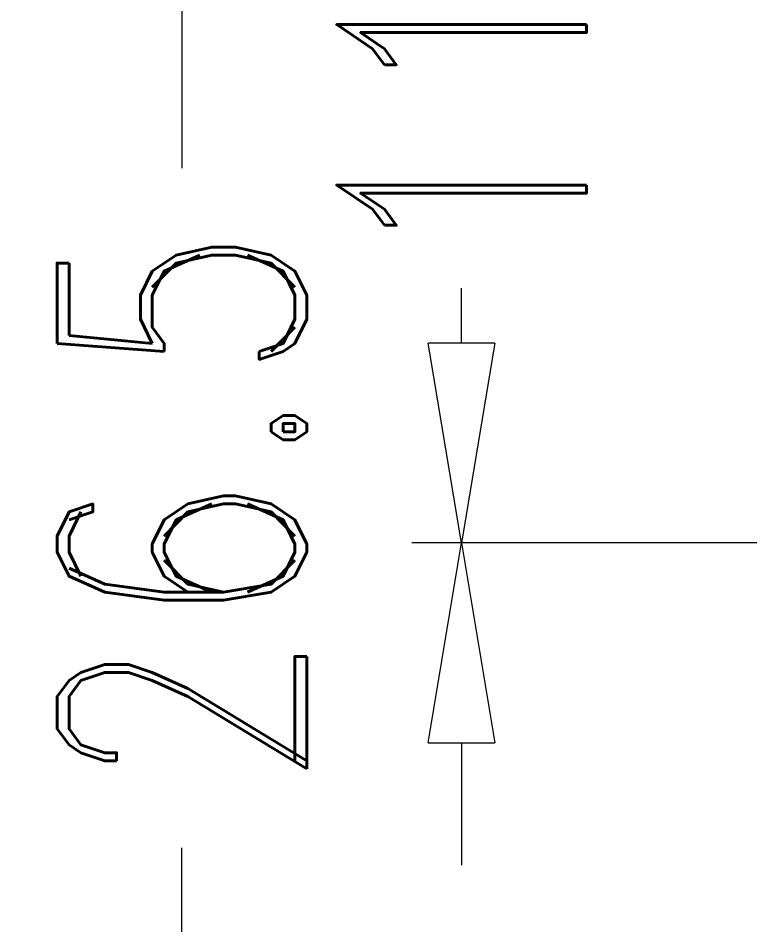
# Model space of a CAD drawing. Header units: millimetres. Extents: x 6083 to 6448, y 1315 to 1569.
# Drawn here: x 6324.21 to 6331.53, y 1538.67 to 1547.75 of the extents above; entities that cross this region are included whole.
import ezdxf

# ---------------------------------------------------------------- set-up
doc = ezdxf.new("R2010")
doc.units = ezdxf.units.MM
doc.layers.add('dim', color=82, linetype='Continuous', lineweight=9)
doc.styles.add('ROMAND', font='romand.shx', dxfattribs={"width": 0.75, "bigfont": 'gbcbig.shx'})
doc.dimstyles.new('YanXiu', dxfattribs={"dimtxt": 2.5, "dimasz": 2.2, "dimexe": 1, "dimexo": 0, "dimgap": 0.66, "dimtad": 0, "dimzin": 9, "dimdsep": 46, "dimtxsty": 'ROMAND', "dimblk": 'CLOSEDBLANK', "dimcen": 0, "dimclrd": 3, "dimclre": 3, "dimclrt": 7, "dimazin": 2, "dimtfac": 1, "dimtofl": 0, "dimtmove": 0, "dimatfit": 3, "dimldrblk": 'CLOSEDBLANK', "dimfxl": 1, "dimlwd": 5, "dimlwe": 5, "dimarcsym": 0})

# ---------------------------------------------------------------- blocks, each defined once
blk = doc.blocks.new('_ClosedBlank')
at = {"color": 0, "linetype": 'ByBlock', "lineweight": -2}
for p, q in [((-1, 0.1667), (0, 0)), ((-1, 0.1667), (-1, -0.1667)), ((0, 0), (-1, -0.1667))]:
    blk.add_line(p, q, dxfattribs=at)
blk = doc.blocks.new('*D3')
at = {"layer": 'Defpoints', "color": 0, "transparency": 16777216}
for p in [(6340.3647, 1553.5935), (6328.6463, 1542.4935), (6332.725, 1542.4935)]:
    blk.add_point(p, dxfattribs=at)
at = {"layer": 'dim', "color": 3, "lineweight": 5, "transparency": 16777216}
for p, q in [((6340.3647, 1553.5935), (6328.1465, 1553.5935)), ((6328.6463, 1551.5935), (6328.6463, 1551.0433)), ((6328.6463, 1544.4935), (6328.6463, 1545.0438)), ((6332.725, 1542.4935), (6328.1465, 1542.4935))]:
    blk.add_line(p, q, dxfattribs=at)
at = {"layer": 'dim', "color": 3, "lineweight": 5, "transparency": 16777216, "xscale": 2, "yscale": 2, "zscale": 2}
for p, rotation in [((6328.6463, 1553.5935), 90), ((6328.6463, 1542.4935), 270)]:
    blk.add_blockref('_ClosedBlank', p, dxfattribs=dict(at, rotation=rotation))
at = {"layer": 'dim', "color": 7, "transparency": 16777216, "insert": (6328.6463, 1548.0435), "char_height": 2.5, "attachment_point": 5, "rotation": 90, "style": 'ROMAND'}
blk.add_mtext('11.1', dxfattribs=at)
blk = doc.blocks.new('*D4')
at = {"layer": 'Defpoints', "color": 0, "transparency": 16777216}
for p in [(6332.725, 1542.4935), (6328.6463, 1529.5935), (6346.3219, 1529.5935)]:
    blk.add_point(p, dxfattribs=at)
at = {"layer": 'dim', "color": 3, "lineweight": 5, "transparency": 16777216}
for p, q in [((6332.725, 1542.4935), (6328.1465, 1542.4935)), ((6328.6463, 1540.4935), (6328.6463, 1539.2665)), ((6328.6463, 1531.5935), (6328.6463, 1532.8206)), ((6346.3219, 1529.5935), (6328.1465, 1529.5935))]:
    blk.add_line(p, q, dxfattribs=at)
at = {"layer": 'dim', "color": 3, "lineweight": 5, "transparency": 16777216, "xscale": 2, "yscale": 2, "zscale": 2}
for p, rotation in [((6328.6463, 1542.4935), 90), ((6328.6463, 1529.5935), 270)]:
    blk.add_blockref('_ClosedBlank', p, dxfattribs=dict(at, rotation=rotation))
at = {"layer": 'dim', "color": 7, "transparency": 16777216, "insert": (6328.6463, 1536.0435), "char_height": 2.5, "attachment_point": 5, "rotation": 90, "style": 'ROMAND'}
blk.add_mtext('12.9', dxfattribs=at)
blk = doc.blocks.new('*D5')
at = {"layer": 'Defpoints', "color": 0, "transparency": 16777216}
for p in [(6325.8463, 1556.0935), (6362.725, 1556.0935), (6346.3219, 1529.5935)]:
    blk.add_point(p, dxfattribs=at)
at = {"layer": 'dim', "color": 3, "lineweight": 5, "transparency": 16777216}
for p, q in [((6362.725, 1556.0935), (6325.3465, 1556.0935)), ((6325.8463, 1554.0935), (6325.8463, 1546.2451)), ((6325.8463, 1531.5935), (6325.8463, 1539.442)), ((6346.3219, 1529.5935), (6325.3465, 1529.5935))]:
    blk.add_line(p, q, dxfattribs=at)
at = {"layer": 'dim', "color": 3, "lineweight": 5, "transparency": 16777216, "xscale": 2, "yscale": 2, "zscale": 2}
for p, rotation in [((6325.8463, 1556.0935), 90), ((6325.8463, 1529.5935), 270)]:
    blk.add_blockref('_ClosedBlank', p, dxfattribs=dict(at, rotation=rotation))
at = {"layer": 'dim', "color": 7, "transparency": 16777216, "insert": (6325.8463, 1542.8435), "char_height": 2.5, "attachment_point": 5, "rotation": 90, "style": 'ROMAND'}
blk.add_mtext('26.5', dxfattribs=at)

msp = doc.modelspace()

# ---------------------------------------------------------------- dimensions: what is measured, and where the dimension line sits
at = {"layer": 'dim'}
for base, p1, p2, override, picture, middle in [((6325.8463, 1556.0935), (6346.3219, 1529.5935), (6362.725, 1556.0935), {"dimtxt": 2.5, "dimasz": 2, "dimexe": 0.49975, "dimgap": 0.49975}, '*D5', (6325.8463, 1542.8435)), ((6328.6463, 1529.5935), (6332.725, 1542.4935), (6346.3219, 1529.5935), {"dimtxt": 2.5, "dimasz": 2, "dimexe": 0.49975, "dimgap": 0.49975, "dimtmove": 1}, '*D4', (6328.6463, 1536.0435))]:
    dim = msp.add_linear_dim(base=base, p1=p1, p2=p2, angle=90, dimstyle='YanXiu', override=override, dxfattribs=at)
    dim.commit()
    dim.dimension.update_dxf_attribs({"geometry": picture, "text_midpoint": middle})
dim = msp.add_linear_dim(base=(6328.6463, 1542.4935), p1=(6340.3647, 1553.5935), p2=(6332.725, 1542.4935), angle=90, dimstyle='YanXiu', override={"dimtxt": 2.5, "dimasz": 2, "dimexe": 0.49975, "dimgap": 0.49975, "dimzin": 8}, dxfattribs=at)
dim.commit()
dim.dimension.update_dxf_attribs({"geometry": '*D3', "text_midpoint": (6328.6463, 1548.0435), "dimtype": 160})

doc.saveas('drawing.dxf')
